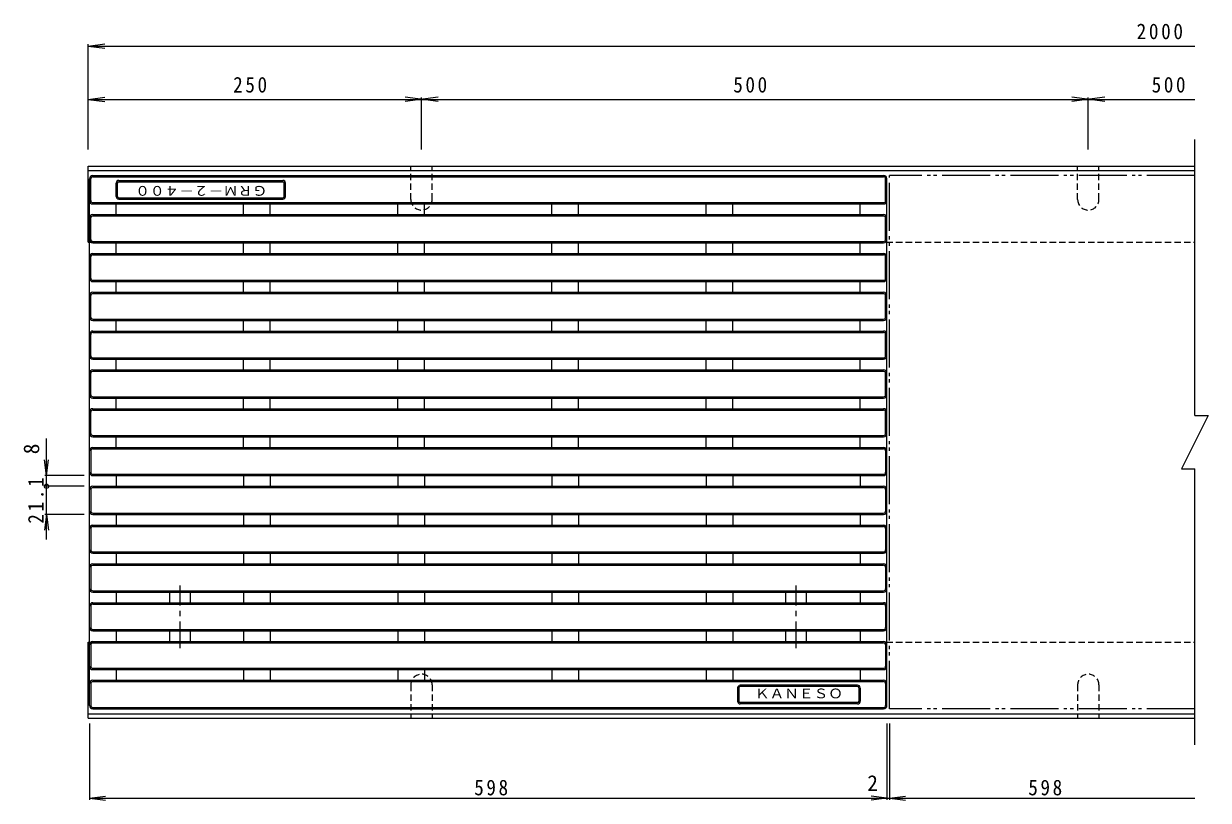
# Model space of a CAD drawing. Units: millimetres, scale not verified. Extents: x -732 to 739, y -549 to 491.
# Drawn here: x -732 to 156, y -140 to 443 of the extents above; entities that cross this region are included whole.
import ezdxf
from ezdxf.enums import TextEntityAlignment as Align

# ---------------------------------------------------------------- set-up
doc = ezdxf.new("R2010")
doc.units = ezdxf.units.MM
doc.header["$LTSCALE"] = 4
doc.header["$PDMODE"] = 32
doc.header["$PDSIZE"] = 3.2
for name, pattern in [('CHAIN1', [8, 5, -1, 1, -1]), ('DASHED1', [1.8, 1.2, -0.6]), ('DOUBLE_CHAIN2', [12.8, 9, -1, 0.6, -0.6, 0.6, -1])]:
    doc.linetypes.add(name, pattern=pattern)
for name, color, linetype, lineweight in [('0-0_0', 3, 'Continuous', 9), ('0-1', 2, 'Continuous', 9), ('0-4', 7, 'Continuous', 9), ('0-F', 7, 'Continuous', 9)]:
    doc.layers.add(name, color=color, linetype=linetype, lineweight=lineweight)
doc.styles.add('ＭＳ ゴシック', font='')
doc.styles.get('ＭＳ ゴシック').set_extended_font_data('MS Gothic')

msp = doc.modelspace()

# ---------------------------------------------------------------- linework, layer by layer
at = {"layer": '0-0_0'}
for p, q in [((-680.374, 328.718), (-87.374, 328.718)), ((-682.874, -68.782), (-682.874, 326.218)), ((-681.874, 309.818), (-681.874, 326.218)), ((-680.374, 327.718), (-87.374, 327.718)), ((-662.874, 313.018), (-662.874, 323.018)), ((-661.874, 313.018), (-661.874, 323.018)), ((-660.874, 325.018), (-537.874, 325.018)), ((-660.874, 324.018), (-537.874, 324.018)), ((-536.874, 313.018), (-536.874, 323.018)), ((-535.874, 313.018), (-535.874, 323.018)), ((-85.874, 309.818), (-85.874, 326.218)), ((-84.874, -68.782), (-84.874, 326.218)), ((-660.874, 312.018), (-537.874, 312.018)), ((-660.874, 311.018), (-537.874, 311.018)), ((-680.374, 308.318), (-87.374, 308.318)), ((-680.374, 307.318), (-87.374, 307.318)), ((-662.874, 299.318), (-662.874, 307.318)), ((-567.274, 299.318), (-567.274, 307.318)), ((-547.274, 299.318), (-547.274, 307.318)), ((-451.674, 299.318), (-451.674, 307.318)), ((-431.674, 299.318), (-431.674, 307.318)), ((-336.074, 299.318), (-336.074, 307.318)), ((-316.074, 299.318), (-316.074, 307.318)), ((-220.474, 299.318), (-220.474, 307.318)), ((-200.474, 299.318), (-200.474, 307.318)), ((-104.874, 299.318), (-104.874, 307.318)), ((-681.874, 280.718), (-681.874, 296.818)), ((-680.374, 299.318), (-87.374, 299.318)), ((-680.374, 298.318), (-87.374, 298.318)), ((-85.874, 280.718), (-85.874, 296.818)), ((-680.374, 279.218), (-87.374, 279.218)), ((-680.374, 278.218), (-87.374, 278.218)), ((-662.874, 270.218), (-662.874, 278.218)), ((-567.274, 270.218), (-567.274, 278.218)), ((-547.274, 270.218), (-547.274, 278.218)), ((-451.674, 270.218), (-451.674, 278.218)), ((-431.674, 270.218), (-431.674, 278.218)), ((-336.074, 270.218), (-336.074, 278.218)), ((-316.074, 270.218), (-316.074, 278.218)), ((-220.474, 270.218), (-220.474, 278.218)), ((-200.474, 270.218), (-200.474, 278.218)), ((-104.874, 270.218), (-104.874, 278.218)), ((-681.874, 251.618), (-681.874, 267.718)), ((-680.374, 270.218), (-87.374, 270.218)), ((-680.374, 269.218), (-87.374, 269.218)), ((-85.874, 251.618), (-85.874, 267.718)), ((-680.374, 250.118), (-87.374, 250.118)), ((-680.374, 249.118), (-87.374, 249.118)), ((-662.874, 241.118), (-662.874, 249.118)), ((-567.274, 241.118), (-567.274, 249.118)), ((-547.274, 241.118), (-547.274, 249.118)), ((-451.674, 241.118), (-451.674, 249.118)), ((-431.674, 241.118), (-431.674, 249.118)), ((-336.074, 241.118), (-336.074, 249.118)), ((-316.074, 241.118), (-316.074, 249.118)), ((-220.474, 241.118), (-220.474, 249.118)), ((-200.474, 241.118), (-200.474, 249.118)), ((-104.874, 241.118), (-104.874, 249.118)), ((-680.374, 241.118), (-87.374, 241.118)), ((-680.374, 240.118), (-87.374, 240.118)), ((-681.874, 222.518), (-681.874, 238.618)), ((-85.874, 222.518), (-85.874, 238.618)), ((-680.374, 221.018), (-87.374, 221.018)), ((-680.374, 220.018), (-87.374, 220.018)), ((-662.874, 212.018), (-662.874, 220.018)), ((-567.274, 212.018), (-567.274, 220.018)), ((-547.274, 212.018), (-547.274, 220.018)), ((-451.674, 212.018), (-451.674, 220.018)), ((-431.674, 212.018), (-431.674, 220.018)), ((-336.074, 212.018), (-336.074, 220.018)), ((-316.074, 212.018), (-316.074, 220.018)), ((-220.474, 212.018), (-220.474, 220.018)), ((-200.474, 212.018), (-200.474, 220.018)), ((-104.874, 212.018), (-104.874, 220.018)), ((-681.874, 193.418), (-681.874, 209.518)), ((-680.374, 212.018), (-87.374, 212.018)), ((-680.374, 211.018), (-87.374, 211.018)), ((-85.874, 193.418), (-85.874, 209.518)), ((-680.374, 191.918), (-87.374, 191.918)), ((-680.374, 190.918), (-87.374, 190.918)), ((-662.874, 182.918), (-662.874, 190.918)), ((-567.274, 182.918), (-567.274, 190.918)), ((-547.274, 182.918), (-547.274, 190.918)), ((-451.674, 182.918), (-451.674, 190.918)), ((-431.674, 182.918), (-431.674, 190.918)), ((-336.074, 182.918), (-336.074, 190.918)), ((-316.074, 182.918), (-316.074, 190.918)), ((-220.474, 182.918), (-220.474, 190.918)), ((-200.474, 182.918), (-200.474, 190.918)), ((-104.874, 182.918), (-104.874, 190.918)), ((-681.874, 164.318), (-681.874, 180.418)), ((-680.374, 182.918), (-87.374, 182.918)), ((-680.374, 181.918), (-87.374, 181.918)), ((-85.874, 164.318), (-85.874, 180.418)), ((-680.374, 162.818), (-87.374, 162.818)), ((-680.374, 161.818), (-87.374, 161.818)), ((-662.874, 153.818), (-662.874, 161.818)), ((-567.274, 153.818), (-567.274, 161.818)), ((-547.274, 153.818), (-547.274, 161.818)), ((-451.674, 153.818), (-451.674, 161.818)), ((-431.674, 153.818), (-431.674, 161.818)), ((-336.074, 153.818), (-336.074, 161.818)), ((-316.074, 153.818), (-316.074, 161.818)), ((-220.474, 153.818), (-220.474, 161.818)), ((-200.474, 153.818), (-200.474, 161.818)), ((-104.874, 153.818), (-104.874, 161.818)), ((-681.874, 135.218), (-681.874, 151.318)), ((-680.374, 153.818), (-87.374, 153.818)), ((-680.374, 152.818), (-87.374, 152.818)), ((-85.874, 135.218), (-85.874, 151.318)), ((-680.374, 133.718), (-87.374, 133.718)), ((-680.374, 132.718), (-87.374, 132.718)), ((-680.374, 124.718), (-87.374, 124.718)), ((-662.874, 124.718), (-662.874, 132.718)), ((-567.274, 124.718), (-567.274, 132.718)), ((-547.274, 124.718), (-547.274, 132.718)), ((-451.674, 124.718), (-451.674, 132.718)), ((-431.674, 124.718), (-431.674, 132.718)), ((-336.074, 124.718), (-336.074, 132.718)), ((-316.074, 124.718), (-316.074, 132.718)), ((-220.474, 124.718), (-220.474, 132.718)), ((-200.474, 124.718), (-200.474, 132.718)), ((-104.874, 124.718), (-104.874, 132.718)), ((-681.874, 122.218), (-681.874, 106.118)), ((-680.374, 123.718), (-87.374, 123.718)), ((-85.874, 122.218), (-85.874, 106.118)), ((-680.374, 104.618), (-87.374, 104.618)), ((-680.374, 103.618), (-87.374, 103.618)), ((-662.874, 103.618), (-662.874, 95.618)), ((-567.274, 103.618), (-567.274, 95.618)), ((-547.274, 103.618), (-547.274, 95.618)), ((-451.674, 103.618), (-451.674, 95.618)), ((-431.674, 103.618), (-431.674, 95.618)), ((-336.074, 103.618), (-336.074, 95.618)), ((-316.074, 103.618), (-316.074, 95.618)), ((-220.474, 103.618), (-220.474, 95.618)), ((-200.474, 103.618), (-200.474, 95.618)), ((-104.874, 103.618), (-104.874, 95.618)), ((-681.874, 93.118), (-681.874, 77.018)), ((-680.374, 95.618), (-87.374, 95.618)), ((-680.374, 94.618), (-87.374, 94.618)), ((-85.874, 93.118), (-85.874, 77.018)), ((-680.374, 75.518), (-87.374, 75.518)), ((-680.374, 74.518), (-87.374, 74.518)), ((-662.874, 74.518), (-662.874, 66.518)), ((-567.274, 74.518), (-567.274, 66.518)), ((-547.274, 74.518), (-547.274, 66.518)), ((-451.674, 74.518), (-451.674, 66.518)), ((-431.674, 74.518), (-431.674, 66.518)), ((-336.074, 74.518), (-336.074, 66.518)), ((-316.074, 74.518), (-316.074, 66.518)), ((-220.474, 74.518), (-220.474, 66.518)), ((-200.474, 74.518), (-200.474, 66.518)), ((-104.874, 74.518), (-104.874, 66.518)), ((-681.874, 64.018), (-681.874, 47.918)), ((-680.374, 66.518), (-87.374, 66.518)), ((-680.374, 65.518), (-87.374, 65.518)), ((-85.874, 64.018), (-85.874, 47.918)), ((-680.374, 46.418), (-87.374, 46.418)), ((-680.374, 45.418), (-87.374, 45.418)), ((-662.874, 45.418), (-662.874, 37.418)), ((-567.274, 45.418), (-567.274, 37.418)), ((-547.274, 45.418), (-547.274, 37.418)), ((-451.674, 45.418), (-451.674, 37.418)), ((-431.674, 45.418), (-431.674, 37.418)), ((-336.074, 45.418), (-336.074, 37.418)), ((-316.074, 45.418), (-316.074, 37.418)), ((-220.474, 45.418), (-220.474, 37.418)), ((-200.474, 45.418), (-200.474, 37.418)), ((-104.874, 45.418), (-104.874, 37.418)), ((-680.374, 37.418), (-87.374, 37.418)), ((-680.374, 36.418), (-87.374, 36.418)), ((-681.874, 34.918), (-681.874, 18.818)), ((-85.874, 34.918), (-85.874, 18.818)), ((-680.374, 17.318), (-87.374, 17.318)), ((-680.374, 16.318), (-87.374, 16.318)), ((-662.874, 16.318), (-662.874, 8.318)), ((-622.674, 8.318), (-622.674, 16.318)), ((-607.074, 8.318), (-607.074, 16.318)), ((-567.274, 16.318), (-567.274, 8.318)), ((-547.274, 16.318), (-547.274, 8.318)), ((-451.674, 16.318), (-451.674, 8.318)), ((-431.674, 16.318), (-431.674, 8.318)), ((-336.074, 16.318), (-336.074, 8.318)), ((-316.074, 16.318), (-316.074, 8.318)), ((-220.474, 16.318), (-220.474, 8.318)), ((-200.474, 16.318), (-200.474, 8.318)), ((-160.674, 8.318), (-160.674, 16.318)), ((-145.074, 8.318), (-145.074, 16.318)), ((-104.874, 16.318), (-104.874, 8.318)), ((-681.874, 5.818), (-681.874, -10.282)), ((-680.374, 8.318), (-87.374, 8.318)), ((-680.374, 7.318), (-87.374, 7.318)), ((-85.874, 5.818), (-85.874, -10.282)), ((-680.374, -11.782), (-87.374, -11.782)), ((-680.374, -12.782), (-87.374, -12.782)), ((-662.874, -12.782), (-662.874, -20.782)), ((-622.674, -20.782), (-622.674, -12.782)), ((-607.074, -20.782), (-607.074, -12.782)), ((-567.274, -12.782), (-567.274, -20.782)), ((-547.274, -12.782), (-547.274, -20.782)), ((-451.674, -12.782), (-451.674, -20.782)), ((-431.674, -12.782), (-431.674, -20.782)), ((-336.074, -12.782), (-336.074, -20.782)), ((-316.074, -12.782), (-316.074, -20.782)), ((-220.474, -12.782), (-220.474, -20.782)), ((-200.474, -12.782), (-200.474, -20.782)), ((-160.674, -20.782), (-160.674, -12.782)), ((-145.074, -20.782), (-145.074, -12.782)), ((-104.874, -12.782), (-104.874, -20.782)), ((-681.874, -23.282), (-681.874, -39.382)), ((-680.374, -20.782), (-87.374, -20.782)), ((-680.374, -21.782), (-87.374, -21.782)), ((-85.874, -23.282), (-85.874, -39.382)), ((-680.374, -40.882), (-87.374, -40.882)), ((-680.374, -41.882), (-87.374, -41.882)), ((-662.874, -41.882), (-662.874, -49.882)), ((-567.274, -41.882), (-567.274, -49.882)), ((-547.274, -41.882), (-547.274, -49.882)), ((-451.674, -41.882), (-451.674, -49.882)), ((-431.674, -41.882), (-431.674, -49.882)), ((-336.074, -41.882), (-336.074, -49.882)), ((-316.074, -41.882), (-316.074, -49.882)), ((-220.474, -41.882), (-220.474, -49.882)), ((-200.474, -41.882), (-200.474, -49.882)), ((-104.874, -41.882), (-104.874, -49.882)), ((-681.874, -52.382), (-681.874, -68.782)), ((-680.374, -49.882), (-87.374, -49.882)), ((-680.374, -50.882), (-87.374, -50.882)), ((-85.874, -52.382), (-85.874, -68.782)), ((-196.874, -55.582), (-196.874, -65.582)), ((-195.874, -55.582), (-195.874, -65.582)), ((-106.874, -53.582), (-194.874, -53.582)), ((-106.874, -54.582), (-194.874, -54.582)), ((-105.874, -55.582), (-105.874, -65.582)), ((-104.874, -55.582), (-104.874, -65.582)), ((-680.374, -70.282), (-87.374, -70.282)), ((-106.874, -66.582), (-194.874, -66.582)), ((-106.874, -67.582), (-194.874, -67.582)), ((-680.374, -71.282), (-87.374, -71.282))]:
    msp.add_line(p, q, dxfattribs=at)
at = {"layer": '0-0_0', "linetype": 'DOUBLE_CHAIN2'}
for p, q in [((-82.874, -71.282), (-82.874, 328.718)), ((146.126, 328.718), (-82.874, 328.718)), ((146.126, -71.282), (-82.874, -71.282))]:
    msp.add_line(p, q, dxfattribs=at)
at = {"layer": '0-0_0', "linetype": 'CHAIN1'}
for p, q in [((-614.874, -25.782), (-614.874, 21.318)), ((-152.874, -25.782), (-152.874, 21.318))]:
    msp.add_line(p, q, dxfattribs=at)
at = {"layer": '0-0_0'}
for centre, radius, start, end in [((-680.374, 326.218), 2.5, 90, 180), ((-87.374, 326.218), 2.5, 7.01646, 90), ((-680.374, 326.218), 1.5, 90, 180), ((-660.874, 323.018), 2, 90, 180), ((-660.874, 323.018), 1, 90, 180), ((-537.874, 323.018), 2, 0, 90), ((-537.874, 323.018), 1, 0, 90), ((-87.374, 326.218), 1.5, 7.01646, 90), ((-660.874, 313.018), 2, 180, 270), ((-660.874, 313.018), 1, 180, 270), ((-537.874, 313.018), 1, 270, 0), ((-537.874, 313.018), 2, 270, 0), ((-680.374, 309.818), 2.5, 180, 270), ((-680.374, 309.818), 1.5, 180, 270), ((-87.374, 309.818), 1.5, 270, 0), ((-87.374, 309.818), 2.5, 270, 0), ((-680.374, 296.818), 2.5, 90, 180), ((-680.374, 296.818), 1.5, 90, 180), ((-87.374, 296.818), 2.5, 7.01646, 90), ((-87.374, 296.818), 1.5, 7.01646, 90), ((-680.374, 280.718), 2.5, 180, 270), ((-680.374, 280.718), 1.5, 180, 270), ((-87.374, 280.718), 1.5, 270, 0), ((-87.374, 280.718), 2.5, 270, 0), ((-680.374, 267.718), 2.5, 90, 180), ((-680.374, 267.718), 1.5, 90, 180), ((-87.374, 267.718), 2.5, 7.01646, 90), ((-87.374, 267.718), 1.5, 7.01646, 90), ((-680.374, 251.618), 2.5, 180, 270), ((-680.374, 251.618), 1.5, 180, 270), ((-87.374, 251.618), 1.5, 270, 0), ((-87.374, 251.618), 2.5, 270, 0), ((-680.374, 238.618), 2.5, 90, 180), ((-680.374, 238.618), 1.5, 90, 180), ((-87.374, 238.618), 2.5, 7.01646, 90), ((-87.374, 238.618), 1.5, 7.01646, 90), ((-680.374, 222.518), 2.5, 180, 270), ((-680.374, 222.518), 1.5, 180, 270), ((-87.374, 222.518), 1.5, 270, 0), ((-87.374, 222.518), 2.5, 270, 0), ((-680.374, 209.518), 2.5, 90, 180), ((-680.374, 209.518), 1.5, 90, 180), ((-87.374, 209.518), 2.5, 7.01646, 90), ((-87.374, 209.518), 1.5, 7.01646, 90), ((-680.374, 193.418), 2.5, 180, 270), ((-680.374, 193.418), 1.5, 180, 270), ((-87.374, 193.418), 1.5, 270, 0), ((-87.374, 193.418), 2.5, 270, 0), ((-680.374, 180.418), 2.5, 90, 180), ((-680.374, 180.418), 1.5, 90, 180), ((-87.374, 180.418), 2.5, 7.01646, 90), ((-87.374, 180.418), 1.5, 7.01646, 90), ((-680.374, 164.318), 2.5, 180, 270), ((-680.374, 164.318), 1.5, 180, 270), ((-87.374, 164.318), 1.5, 270, 0), ((-87.374, 164.318), 2.5, 270, 0), ((-680.374, 151.318), 2.5, 90, 180), ((-680.374, 151.318), 1.5, 90, 180), ((-87.374, 151.318), 2.5, 7.01646, 90), ((-87.374, 151.318), 1.5, 7.01646, 90), ((-680.374, 135.218), 2.5, 180, 270), ((-680.374, 135.218), 1.5, 180, 270), ((-87.374, 135.218), 1.5, 270, 0), ((-87.374, 135.218), 2.5, 270, 0), ((-680.374, 122.218), 2.5, 90, 180), ((-87.374, 122.218), 2.5, 1.40329, 90), ((-680.374, 122.218), 1.5, 90, 180), ((-87.374, 122.218), 1.5, 1.40329, 90), ((-680.374, 106.118), 2.5, 180, 270), ((-680.374, 106.118), 1.5, 180, 270), ((-87.374, 106.118), 1.5, 270, 0), ((-87.374, 106.118), 2.5, 270, 0), ((-680.374, 93.118), 2.5, 90, 180), ((-680.374, 93.118), 1.5, 90, 180), ((-87.374, 93.118), 2.5, 1.40329, 90), ((-87.374, 93.118), 1.5, 1.40329, 90), ((-680.374, 77.018), 2.5, 180, 270), ((-680.374, 77.018), 1.5, 180, 270), ((-87.374, 77.018), 1.5, 270, 0), ((-87.374, 77.018), 2.5, 270, 0), ((-680.374, 64.018), 2.5, 90, 180), ((-680.374, 64.018), 1.5, 90, 180), ((-87.374, 64.018), 2.5, 1.40329, 90), ((-87.374, 64.018), 1.5, 1.40329, 90), ((-680.374, 47.918), 2.5, 180, 270), ((-680.374, 47.918), 1.5, 180, 270), ((-87.374, 47.918), 1.5, 270, 0), ((-87.374, 47.918), 2.5, 270, 0), ((-680.374, 34.918), 2.5, 90, 180), ((-680.374, 34.918), 1.5, 90, 180), ((-87.374, 34.918), 2.5, 1.40329, 90), ((-87.374, 34.918), 1.5, 1.40329, 90), ((-680.374, 18.818), 2.5, 180, 270), ((-680.374, 18.818), 1.5, 180, 270), ((-87.374, 18.818), 1.5, 270, 0), ((-87.374, 18.818), 2.5, 270, 0), ((-680.374, 5.818), 2.5, 90, 180), ((-680.374, 5.818), 1.5, 90, 180), ((-87.374, 5.818), 2.5, 1.40329, 90), ((-87.374, 5.818), 1.5, 1.40329, 90), ((-680.374, -10.282), 2.5, 180, 270), ((-680.374, -10.282), 1.5, 180, 270), ((-87.374, -10.282), 1.5, 270, 0), ((-87.374, -10.282), 2.5, 270, 0), ((-680.374, -23.282), 2.5, 90, 180), ((-680.374, -23.282), 1.5, 90, 180), ((-87.374, -23.282), 2.5, 1.40329, 90), ((-87.374, -23.282), 1.5, 1.40329, 90), ((-680.374, -39.382), 2.5, 180, 270), ((-680.374, -39.382), 1.5, 180, 270), ((-87.374, -39.382), 1.5, 270, 0), ((-87.374, -39.382), 2.5, 270, 0), ((-680.374, -52.382), 2.5, 90, 180), ((-680.374, -52.382), 1.5, 90, 180), ((-87.374, -52.382), 2.5, 1.40329, 90), ((-87.374, -52.382), 1.5, 1.40329, 90), ((-194.874, -55.582), 2, 90, 180), ((-194.874, -55.582), 1, 90, 180), ((-106.874, -55.582), 2, 7.01646, 89.99998), ((-106.874, -55.582), 1, 7.01646, 90), ((-680.374, -68.782), 2.5, 180, 270), ((-680.374, -68.782), 1.5, 180, 270), ((-194.874, -65.582), 2, 180, 270), ((-194.874, -65.582), 1, 180, 270), ((-106.874, -65.582), 2, 270, 0), ((-106.874, -65.582), 1, 270, 0), ((-87.374, -68.782), 1.5, 270, 0), ((-87.374, -68.782), 2.5, 270, 0)]:
    msp.add_arc(centre, radius, start, end, dxfattribs=at)
at = {"layer": '0-1'}
for p, q in [((146.126, 148.718), (146.126, 355.718)), ((-683.874, 278.718), (-683.874, 335.718)), ((-683.874, 335.718), (146.126, 335.718)), ((-683.874, 332.518), (146.126, 332.518)), ((-683.874, 278.718), (-682.874, 278.718)), ((146.126, -98.282), (146.126, 108.718)), ((-683.874, -75.082), (146.126, -75.082)), ((-683.874, -78.282), (146.126, -78.282))]:
    msp.add_line(p, q, dxfattribs=at)
at = {"layer": '0-1', "linetype": 'DASHED1'}
for p, q in [((-441.874, 310.718), (-441.874, 335.718)), ((-425.874, 310.718), (-425.874, 335.718)), ((58.126, 310.718), (58.126, 335.718)), ((74.126, 310.718), (74.126, 335.718)), ((-682.874, 278.718), (146.126, 278.718)), ((-682.874, -21.282), (146.126, -21.282)), ((-441.874, -53.282), (-441.874, -78.282)), ((-425.874, -53.282), (-425.874, -78.282)), ((58.126, -53.282), (58.126, -78.282)), ((74.126, -53.282), (74.126, -78.282))]:
    msp.add_line(p, q, dxfattribs=at)
at = {"layer": '0-1'}
for points in [[(146.126, 148.718), (156.126, 148.718), (136.126, 108.718), (146.126, 108.718)], [(-683.874, -78.282), (-683.874, -21.282), (-682.874, -21.282)]]:
    msp.add_lwpolyline(points, dxfattribs=at)
at = {"layer": '0-1', "linetype": 'DASHED1'}
for centre, start, end in [((-433.874, 310.718), 180, 0), ((66.126, 310.718), 180, 0), ((-433.874, -53.282), 0, 180), ((66.126, -53.282), 0, 180)]:
    msp.add_arc(centre, 8, start, end, dxfattribs=at)
at = {"layer": '0-4'}
for p, q in [((-683.874, 425.718), (-671.481, 427.35)), ((-683.874, 348.218), (-683.874, 427.218)), ((-683.874, 425.718), (146.126, 425.718)), ((-683.874, 425.718), (-671.481, 424.087)), ((-683.874, 385.718), (-671.481, 387.35)), ((-683.874, 385.718), (146.126, 385.718)), ((-683.874, 385.718), (-671.481, 384.087)), ((-421.481, 384.087), (-446.267, 387.35)), ((-421.481, 387.35), (-446.267, 384.087)), ((-433.874, 348.218), (-433.874, 387.218)), ((78.519, 384.087), (53.733, 387.35)), ((78.519, 387.35), (53.733, 384.087)), ((66.126, 348.218), (66.126, 387.218))]:
    msp.add_line(p, q, dxfattribs=at)
at = {"layer": '0-F'}
for p, q in [((-715.108, 55.72), (-715.108, 131.504)), ((-715.108, 103.618), (-716.674, 115.515)), ((-715.108, 103.618), (-713.542, 115.515)), ((-686.874, 103.618), (-716.308, 103.618)), ((-686.874, 95.618), (-716.308, 95.618)), ((-715.108, 74.518), (-716.674, 62.621)), ((-686.874, 74.518), (-716.308, 74.518)), ((-715.108, 74.518), (-713.542, 62.621)), ((-682.874, -82.282), (-682.874, -139.482)), ((-84.874, -82.282), (-84.874, -139.482)), ((-82.874, -82.282), (-82.874, -139.482)), ((-682.874, -138.282), (-670.977, -136.716)), ((-682.874, -138.282), (146.126, -138.282)), ((-682.874, -138.282), (-670.977, -139.848)), ((-84.874, -138.282), (-96.771, -136.716)), ((-84.874, -138.282), (-96.771, -139.848)), ((-82.874, -138.282), (-70.977, -136.716)), ((-82.874, -138.282), (-70.977, -139.848))]:
    msp.add_line(p, q, dxfattribs=at)
msp.add_point((-715.108, 95.618), dxfattribs=at)

# ---------------------------------------------------------------- texts
at = {"layer": '0-0_0', "color": 4, "style": 'ＭＳ ゴシック', "width": 1.1}
msp.add_text('ＧＲＭ－２－４００', height=7.331, rotation=180, dxfattribs=at).set_placement((-549.574, 323.018), align=Align.BOTTOM_LEFT)
msp.add_text('ＫＡＮＥＳＯ', height=7.331, dxfattribs=at).set_placement((-183.874, -65.582), align=Align.BOTTOM_LEFT)
at = {"layer": '0-4', "color": 2, "char_height": 11.73, "attachment_point": 7, "style": 'ＭＳ ゴシック'}
for s, insert in [('\\T1.28;\\W0.9;2000', (102.376, 430.718)), ('\\T1.27;\\W0.9;250', (-575.124, 390.718)), ('\\T1.27;\\W0.9;500', (-200.124, 390.718)), ('\\T1.27;\\W0.9;500', (113.626, 390.718))]:
    msp.add_mtext(s, dxfattribs=dict(at, insert=insert))
at = {"layer": '0-F', "color": 2, "style": 'ＭＳ ゴシック'}
msp.add_text('8', height=11.73, rotation=90, dxfattribs=at).set_placement((-717.108, 119.646), align=Align.BOTTOM_LEFT)
msp.add_text('2', height=11.73, dxfattribs=at).set_placement((-99.621, -136.282), align=Align.BOTTOM_LEFT)
at = {"layer": '0-F', "color": 2, "insert": (-717.108, 67.568), "char_height": 11.73, "attachment_point": 7, "rotation": 90, "style": 'ＭＳ ゴシック'}
msp.add_mtext('\\T1.28;\\W0.9;21.1', dxfattribs=at)
at = {"layer": '0-F', "color": 2, "char_height": 11.73, "attachment_point": 7, "style": 'ＭＳ ゴシック'}
for insert in [(-394.374, -136.282), (21.126, -136.282)]:
    msp.add_mtext('\\T1.27;\\W0.9;598', dxfattribs=dict(at, insert=insert))

doc.saveas('drawing.dxf')
